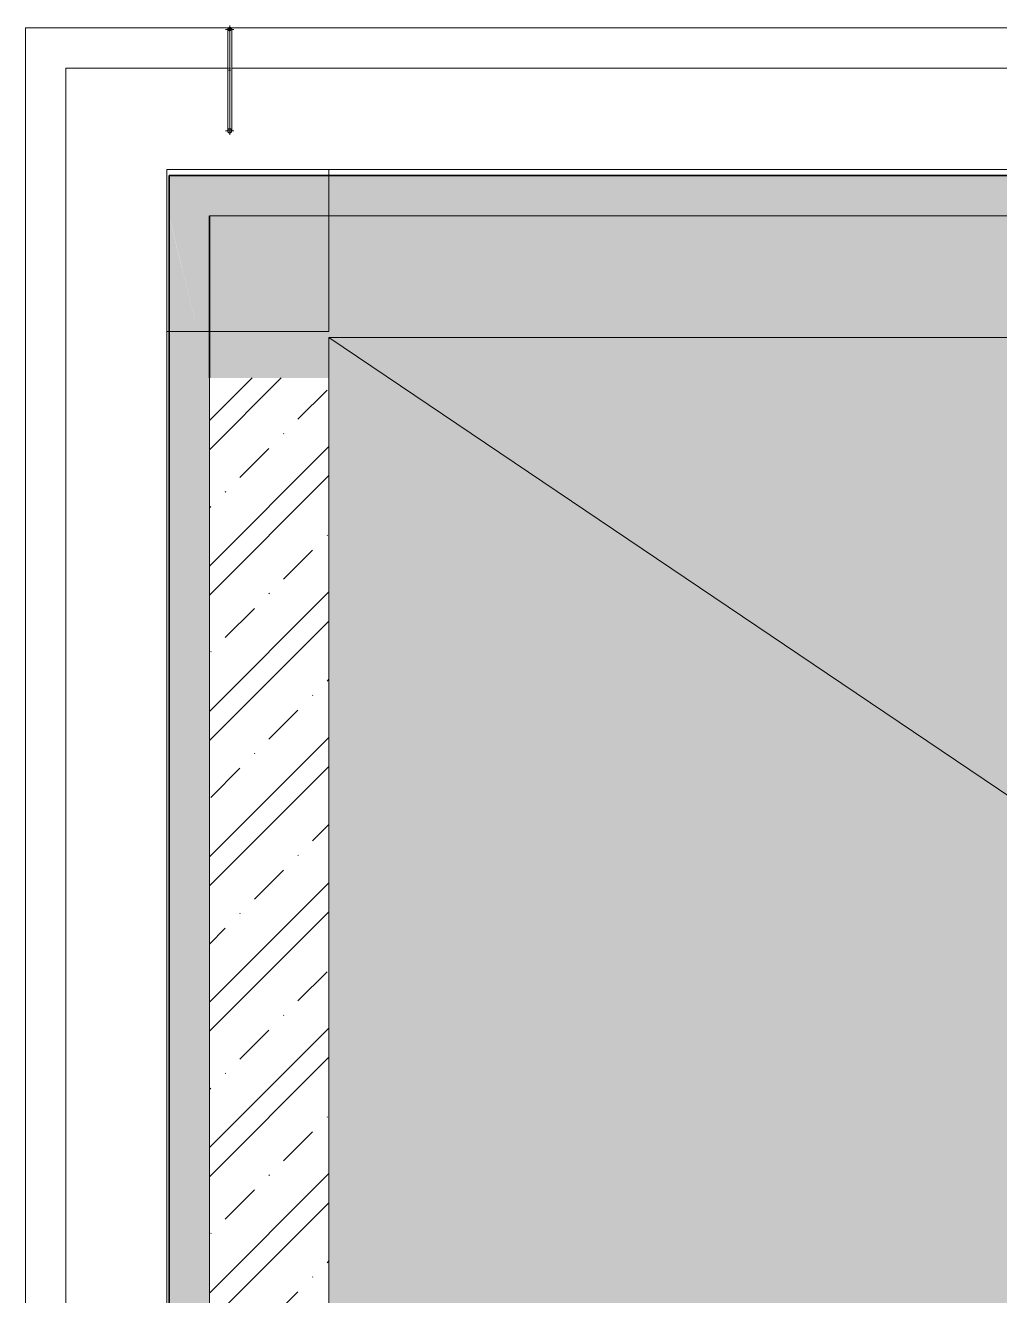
# Model space of a CAD drawing. Header units: millimetres. Extents: x 46521 to 257780, y -45352 to 20466.
# Drawn here: x 65349 to 67757, y 4732 to 7870 of the extents above; entities that cross this region are included whole.
import ezdxf

# ---------------------------------------------------------------- set-up
doc = ezdxf.new("R2010")
doc.units = ezdxf.units.MM
for name, color, linetype, lineweight in [('A-DETL-GENF', 92, 'Continuous', 13), ('A-DETL-THIN', 151, 'Continuous', 13), ('A-WALL', 113, 'Continuous', 13), ('A-WALL-PATT', 111, 'Continuous', 35), ('E-POWR-CNDT', 130, 'Continuous', 13), ('E-POWR-CNTR', 130, 'Continuous', 13), ('E-POWR-RISE', 130, 'Continuous', 13), ('S-COLS', 52, 'Continuous', 13)]:
    doc.layers.add(name, color=color, linetype=linetype, lineweight=lineweight)
pattern_1 = [(45, (0, 0), (-179.6051, 179.6051), []), (45, (71.84, -7e-14), (-179.6051, 179.6051), []), (45, (215.53, -2e-13), (-107.7631, 251.4472), [101.6, -50.8, 1.676, -49.124])]

msp = doc.modelspace()

# ---------------------------------------------------------------- hatches: boundary and pattern name
at = {"layer": 'A-DETL-GENF'}
msp.add_hatch(color=9, dxfattribs=at).paths.add_polyline_path([(83564.6, -4446.6), (83564.6, 7099.3), (66099.3, 7099.3), (66099.3, -4446.6), (82234.5, -4446.6)])
at = {"layer": 'A-WALL'}
for color, points in [(254, [(65855.2, 7855.3), (65856.8, 7856.2), (65858.2, 7857.9), (65858.7, 7861.7), (65858.3, 7862.8), (65855.6, 7864.2), (65851.2, 7863.6), (65849.6, 7860.6), (65851.4, 7856.2), (65853, 7855.6), (65854.3, 7855.4)]), (254, [(65858, 7857.1), (65858.3, 7858), (65858, 7857.1)]), (10, [(65858.4, 7857.4), (65858.5, 7858.1), (65858.4, 7857.7)]), (254, [(65859.2, 7859.7), (65859.1, 7861.4), (65859.1, 7860.6), (65859.2, 7859.9)])]:
    msp.add_hatch(color=color, dxfattribs=at).paths.add_polyline_path(points)
h = msp.add_hatch(color=254, dxfattribs=at)
h.paths.add_polyline_path([(65854.3, 7855.1), (65853.9, 7855.5), (65853.6, 7855.2)])
h.paths.add_polyline_path([(65858.9, 7860.4), (65858.8, 7861.9), (65858.8, 7860.9)])
h.paths.add_polyline_path([(65858.3, 7862.8), (65857, 7864.2), (65857.2, 7863.7), (65857.8, 7863.2)])
h = msp.add_hatch(color=254, dxfattribs=at)
h.paths.add_polyline_path([(65858.1, 7857.2), (65858.4, 7858.1), (65858.1, 7857.2)])
h.paths.add_polyline_path([(65858.6, 7857.5), (65858.7, 7858.4), (65858.5, 7857.6)])
at = {"layer": 'A-WALL-PATT', "lineweight": 13}
h = msp.add_hatch(color=10, dxfattribs=at)
h.paths.add_polyline_path([(80344.6, 7399.3), (80344.6, 7400.3), (80294.6, 7400.3), (80294.6, 7399.3), (80295.5, 7399.3)])
h.paths.add_polyline_path([(80344.6, 7399.3), (80344.6, 7400.3), (80294.6, 7400.3), (80294.6, 7399.3), (80295.5, 7399.3)])
h.paths.add_polyline_path([(83964.6, 7399.3), (84058.4, 7493.1), (84058.4, 7499.3), (83658.4, 7499.3), (83658.4, 7399.3), (83935.7, 7399.3)])
h.paths.add_polyline_path([(82856.9, 7399.3), (82856.9, 7499.3), (82756.9, 7499.3), (82756.9, 7399.3)])
h.paths.add_polyline_path([(78454, 7399.3), (78494.6, 7399.3), (78494.6, 7400.3), (78444.6, 7400.3), (78444.6, 7399.3), (78445.5, 7399.3)])
h.paths.add_polyline_path([(78454, 7399.3), (78494.6, 7399.3), (78494.6, 7400.3), (78444.6, 7400.3), (78444.6, 7399.3), (78445.5, 7399.3)])
h.paths.add_polyline_path([(77295.5, 7399.3), (77344.6, 7399.3), (77344.6, 7400.3), (77294.6, 7400.3), (77294.6, 7399.3)])
h.paths.add_polyline_path([(77295.5, 7399.3), (77344.6, 7399.3), (77344.6, 7400.3), (77294.6, 7400.3), (77294.6, 7399.3)])
h.paths.add_polyline_path([(75494.6, 7399.3), (75494.6, 7400.3), (75444.6, 7400.3), (75444.6, 7399.3), (75445.5, 7399.3)])
h.paths.add_polyline_path([(75494.6, 7399.3), (75494.6, 7400.3), (75444.6, 7400.3), (75444.6, 7399.3), (75445.5, 7399.3)])
h.paths.add_polyline_path([(74295.5, 7399.3), (74344.6, 7399.3), (74344.6, 7400.3), (74294.6, 7400.3), (74294.6, 7399.3)])
h.paths.add_polyline_path([(74295.5, 7399.3), (74344.6, 7399.3), (74344.6, 7400.3), (74294.6, 7400.3), (74294.6, 7399.3)])
h.paths.add_polyline_path([(72494.6, 7399.3), (72494.6, 7400.3), (72444.6, 7400.3), (72444.6, 7399.3), (72445.5, 7399.3)])
h.paths.add_polyline_path([(72494.6, 7399.3), (72494.6, 7400.3), (72444.6, 7400.3), (72444.6, 7399.3), (72445.5, 7399.3)])
h.paths.add_polyline_path([(71297.4, 7399.3), (71346.4, 7399.3), (71346.4, 7400.3), (71296.4, 7400.3), (71296.4, 7399.3)])
h.paths.add_polyline_path([(71297.4, 7399.3), (71346.4, 7399.3), (71346.4, 7400.3), (71296.4, 7400.3), (71296.4, 7399.3)])
h.paths.add_polyline_path([(66099.3, 7399.3), (66099.3, 7499.3), (65704.3, 7499.3), (65804.3, 7399.3), (65978.5, 7399.3)])
h.paths.add_polyline_path([(69446.4, 7399.3), (69496.4, 7399.3), (69496.4, 7400.3), (69446.4, 7400.3)])
h.paths.add_polyline_path([(69446.4, 7399.3), (69496.4, 7399.3), (69496.4, 7400.3), (69446.4, 7400.3)])
h = msp.add_hatch(color=10, dxfattribs=at)
h.paths.add_polyline_path([(83564.6, 7399.3), (83658.4, 7399.3), (83658.4, 7499.3), (82856.9, 7499.3), (82856.9, 7399.3)])
h.paths.add_polyline_path([(82756.9, 7399.3), (82756.9, 7499.3), (80294.6, 7499.3), (80294.6, 7400.3), (80344.6, 7400.3), (80344.6, 7399.3), (82234.5, 7399.3)])
h.paths.add_polyline_path([(78444.6, 7399.3), (78444.6, 7400.3), (78494.6, 7400.3), (78494.6, 7499.3), (78098.4, 7499.3), (78098.4, 7399.3)])
h.paths.add_polyline_path([(77698.4, 7399.3), (77697.9, 7499.3), (77294.6, 7499.3), (77294.6, 7400.3), (77344.6, 7400.3), (77344.6, 7399.3), (77697.9, 7399.3)])
h.paths.add_polyline_path([(75444.6, 7399.3), (75444.6, 7400.3), (75494.6, 7400.3), (75494.6, 7499.3), (74294.6, 7499.3), (74294.6, 7400.3), (74344.6, 7400.3), (74344.6, 7399.3), (74673.6, 7399.3)])
h.paths.add_polyline_path([(72405.3, 7399.3), (72444.6, 7399.3), (72444.6, 7400.3), (72494.6, 7400.3), (72494.6, 7499.3), (72099.3, 7499.3), (72099.3, 7399.3)])
h.paths.add_polyline_path([(71649.2, 7399.3), (71699.3, 7399.3), (71699.3, 7499.3), (71296.4, 7499.3), (71296.4, 7400.3), (71346.4, 7400.3), (71346.4, 7399.3)])
h.paths.add_polyline_path([(69446.4, 7399.3), (69446.4, 7400.3), (69496.4, 7400.3), (69496.4, 7499.3), (66099.3, 7499.3), (66099.3, 7399.3), (67112.6, 7399.3)])
h = msp.add_hatch(color=10, dxfattribs=at)
h.paths.add_polyline_path([(65726.5, -4924.4), (65804.3, -4846.6), (65804.3, -4524.4), (65704.3, -4524.4), (65704.3, -4924.4)])
h.paths.add_polyline_path([(65704.3, -3252.7), (65804.3, -3252.7), (65804.3, -3202.7), (65704.3, -3202.7), (65704.3, -3252.6)])
h.paths.add_polyline_path([(65704.3, -1508.8), (65759.6, -1508.8), (65756.3, -1258.8), (65704.3, -1258.8), (65704.3, -1507.9)])
h.paths.add_polyline_path([(65803.3, -1160.7), (65804.3, -1160.7), (65804.3, -1110.7), (65803.3, -1110.7)])
h.paths.add_polyline_path([(65803.3, -1160.7), (65804.3, -1160.7), (65804.3, -1110.7), (65803.3, -1110.7)])
h.paths.add_polyline_path([(65804.3, 689.3), (65804.3, 739.3), (65803.3, 739.3), (65803.3, 689.3)])
h.paths.add_polyline_path([(65804.3, 689.3), (65804.3, 739.3), (65803.3, 739.3), (65803.3, 689.3)])
h.paths.add_polyline_path([(65804.3, 1839.3), (65804.3, 1889.3), (65803.3, 1889.3), (65803.3, 1839.3)])
h.paths.add_polyline_path([(65804.3, 1839.3), (65804.3, 1889.3), (65803.3, 1889.3), (65803.3, 1839.3)])
h.paths.add_polyline_path([(65803.3, 3689.3), (65804.3, 3689.3), (65804.3, 3739.3), (65803.3, 3739.3), (65803.3, 3735.6)])
h.paths.add_polyline_path([(65803.3, 3689.3), (65804.3, 3689.3), (65804.3, 3739.3), (65803.3, 3739.3), (65803.3, 3735.6)])
h.paths.add_polyline_path([(65704.3, 7114.3), (65775.5, 7114.3), (65704.3, 7397.1)])
h = msp.add_hatch(dxfattribs=at)
h.set_pattern_fill('FP_11', angle=45, style=0, pattern_type=2)
h.set_pattern_definition(pattern_1)
h.paths.add_polyline_path([(83964.6, 6999.3), (83964.6, 7139.3), (83658.4, 7139.3), (83658.4, 7399.3), (82856.9, 7399.3), (82856.9, 7099.3), (83564.6, 7099.3), (83564.6, 6999.3)])
h.paths.add_polyline_path([(66099.3, 6999.3), (66099.3, 7099.3), (69446.4, 7099.3), (69446.4, 7399.3), (66099.3, 7399.3), (66099.3, 7114.3), (65804.3, 7114.3), (65804.3, 6999.3)])
h.paths.add_polyline_path([(78330.2, 7099.3), (78444.6, 7099.3), (78444.6, 7399.3), (78098.4, 7399.3), (78098.4, 7174.3), (77698.4, 7174.3), (77697.9, 7399.3), (77344.6, 7399.3), (77344.6, 7099.3), (78098.4, 7099.3)])
h.paths.add_polyline_path([(82756.9, 7099.3), (82756.9, 7399.3), (80344.6, 7399.3), (80344.6, 7099.3), (82234.5, 7099.3)])
h.paths.add_polyline_path([(75444.6, 7099.3), (75444.6, 7399.3), (74344.6, 7399.3), (74344.6, 7099.3), (75130.3, 7099.3)])
h.paths.add_polyline_path([(71346.4, 7099.3), (72444.6, 7099.3), (72444.6, 7399.3), (72099.3, 7399.3), (72099.3, 7174.3), (71699.3, 7174.3), (71699.3, 7399.3), (71346.4, 7399.3), (71346.4, 7269.3)])
h = msp.add_hatch(dxfattribs=at)
h.set_pattern_fill('FP_11', angle=45, style=0, pattern_type=2)
h.set_pattern_definition(pattern_1)
h.paths.add_polyline_path([(82756.9, 7099.3), (82856.9, 7099.3), (82856.9, 7399.3), (82756.9, 7399.3), (82756.9, 7250.6)])
h.paths.add_polyline_path([(65804.3, 7114.3), (66099.3, 7114.3), (66099.3, 7399.3), (65804.3, 7399.3), (65804.3, 7349.3)])
h.paths.add_polyline_path([(83704.6, 7139.3), (83964.6, 7139.3), (83964.6, 7399.3), (83658.4, 7399.3), (83658.4, 7139.3)])
h.paths.add_polyline_path([(77837.4, 7174.3), (78098.4, 7174.3), (78098.4, 7349.3), (77698.4, 7349.3), (77698.4, 7174.3)])
h.paths.add_polyline_path([(71699.3, 7174.3), (72099.3, 7174.3), (72099.3, 7349.3), (71699.3, 7349.3)])
h.paths.add_polyline_path([(80344.6, 7349.3), (80344.6, 7399.3), (80294.6, 7399.3)])
h.paths.add_polyline_path([(80344.6, 7349.3), (80344.6, 7399.3), (80294.6, 7399.3)])
h.paths.add_polyline_path([(77344.6, 7349.3), (77344.6, 7399.3), (77294.6, 7399.3)])
h.paths.add_polyline_path([(77344.6, 7349.3), (77344.6, 7399.3), (77294.6, 7399.3)])
h.paths.add_polyline_path([(78444.6, 7349.3), (78494.6, 7399.3), (78444.6, 7399.3), (78444.6, 7397.1)])
h.paths.add_polyline_path([(78444.6, 7349.3), (78494.6, 7399.3), (78444.6, 7399.3), (78444.6, 7397.1)])
h.paths.add_polyline_path([(74344.6, 7349.3), (74344.6, 7399.3), (74294.6, 7399.3)])
h.paths.add_polyline_path([(74344.6, 7349.3), (74344.6, 7399.3), (74294.6, 7399.3)])
h.paths.add_polyline_path([(75444.6, 7349.3), (75494.6, 7399.3), (75444.6, 7399.3)])
h.paths.add_polyline_path([(75444.6, 7349.3), (75494.6, 7399.3), (75444.6, 7399.3)])
h.paths.add_polyline_path([(71346.4, 7349.3), (71346.4, 7399.3), (71296.4, 7399.3)])
h.paths.add_polyline_path([(71346.4, 7349.3), (71346.4, 7399.3), (71296.4, 7399.3)])
h.paths.add_polyline_path([(72444.6, 7349.3), (72494.6, 7399.3), (72444.6, 7399.3)])
h.paths.add_polyline_path([(72444.6, 7349.3), (72494.6, 7399.3), (72444.6, 7399.3)])
h.paths.add_polyline_path([(69446.4, 7349.3), (69496.4, 7399.3), (69446.4, 7399.3)])
h.paths.add_polyline_path([(69446.4, 7349.3), (69496.4, 7399.3), (69446.4, 7399.3)])
h = msp.add_hatch(color=10, dxfattribs=at)
h.paths.add_polyline_path([(65804.3, -4524.4), (65804.3, -3252.7), (65704.3, -3252.7), (65704.3, -4524.4), (65800, -4524.4)])
h.paths.add_polyline_path([(65782.3, -3202.7), (65804.3, -3202.7), (65804.3, -1508.8), (65704.3, -1508.8), (65704.3, -3202.7), (65760.3, -3202.7)])
h.paths.add_polyline_path([(65804.3, -1258.8), (65804.3, -1160.7), (65803.3, -1160.7), (65803.3, -1110.7), (65704.3, -1110.7), (65704.3, -1258.8), (65803.3, -1258.8)])
h.paths.add_polyline_path([(65704.3, 689.3), (65803.3, 689.3), (65803.3, 739.3), (65804.3, 739.3), (65804.3, 1061.2), (65704.3, 1061.2)])
h.paths.add_polyline_path([(65754.3, 1461.2), (65804.3, 1461.2), (65804.3, 1839.3), (65803.3, 1839.3), (65803.3, 1889.3), (65704.3, 1889.3), (65704.3, 1461.2), (65722.1, 1461.2)])
h.paths.add_polyline_path([(65803.3, 3689.3), (65803.3, 3739.3), (65804.3, 3739.3), (65804.3, 7114.3), (65704.3, 7114.3), (65704.3, 3689.3), (65754.3, 3689.3)])
h = msp.add_hatch(dxfattribs=at)
h.set_pattern_fill('FP_11', angle=45, style=0, pattern_type=2)
h.set_pattern_definition([(45, (0, 0), (-179.6051, 179.6051), []), (45, (71.84, -6e-14), (-179.6051, 179.6051), []), (45, (215.53, -2e-13), (-107.7631, 251.4472), [101.6, -50.8, 1.676, -49.124])])
h.paths.add_polyline_path([(66099.3, -4846.6), (66204.3, -4846.6), (66204.3, -4446.6), (66099.3, -4446.6), (66099.3, -3252.7), (65804.3, -3252.7), (65804.3, -4524.4), (66099.3, -4524.4), (66099.3, -4551.6)])
h.paths.add_polyline_path([(65804.3, -3202.7), (66099.3, -3202.7), (66099.3, -1508.8), (65804.3, -1508.8), (65804.3, -1590.2)])
h.paths.add_polyline_path([(65854.3, -1258.8), (66099.3, -1258.8), (66099.3, -1160.7), (65804.3, -1160.7), (65804.3, -1258.8), (65853, -1258.8)])
h.paths.add_polyline_path([(65934.3, 739.3), (66099.3, 739.3), (66099.3, 1061.2), (65804.3, 1061.2), (65804.3, 739.3), (65854.3, 739.3)])
h.paths.add_polyline_path([(65934.3, 1461.2), (66099.3, 1461.2), (66099.3, 1839.3), (65804.3, 1839.3), (65804.3, 1461.2), (65854.3, 1461.2)])
h.paths.add_polyline_path([(66099.3, 3739.3), (66099.3, 6999.3), (65804.3, 6999.3), (65804.3, 3739.3), (65934.3, 3739.3)])
at = {"layer": 'S-COLS'}
msp.add_hatch(color=10, dxfattribs=at).paths.add_polyline_path([(65775.5, 7114.3), (65804.3, 7114.3), (65804.3, 7399.3), (65704.3, 7499.3), (65704.8, 7397.1), (65754.3, 7199.3)])

# ---------------------------------------------------------------- linework, layer by layer
at = {"layer": 'A-DETL-THIN'}
for p, q in [((83564.6, 7099.3), (66099.3, 7099.3)), ((66099.3, 7099.3), (66099.3, -4446.6)), ((66099.3, 7099.3), (83227.1, -4446.6))]:
    msp.add_line(p, q, dxfattribs=at)
at = {"layer": 'A-WALL', "color": 254}
for p, q in [((65349.3, 7864.2), (65349.3, 3800.6)), ((65449.3, -5174.4), (65449.3, 7764.2)), ((65850.8, 7764.3), (65851.4, 7764.3)), ((65851.4, 7764.2), (65850.8, 7764.2)), ((65852.5, 7764.2), (65851.8, 7764.2)), ((65853, 7764.3), (65853.8, 7764.3)), ((65853.8, 7764.2), (65853, 7764.2)), ((65699.3, 7514.3), (65699.3, -1199.4))]:
    msp.add_line(p, q, dxfattribs=at)
at = {"layer": 'A-WALL', "color": 9}
for p, q in [((65349.3, 7864.2), (65852.8, 7864.2)), ((65857, 7864.2), (84408.4, 7864.2)), ((65449.3, 7764.3), (65449.3, 7764.2)), ((65449.3, 7764.3), (65849.5, 7764.3)), ((65849.5, 7764.2), (65449.3, 7764.2)), ((65859.1, 7764.3), (84308.4, 7764.3)), ((84308.4, 7764.2), (65859.1, 7764.2)), ((83658.4, 7514.3), (65699.3, 7514.3)), ((69496.4, 7399.3), (65804.3, 7399.3)), ((65804.3, 6999.3), (65804.3, 3689.3))]:
    msp.add_line(p, q, dxfattribs=at)
at = {"layer": 'A-WALL', "color": 253}
for p, q in [((65852.8, 7864.2), (65853.1, 7864.2)), ((65853.2, 7864.2), (65856.8, 7864.2))]:
    msp.add_line(p, q, dxfattribs=at)
at = {"layer": 'A-WALL', "color": 10}
for p, q in [((65852.5, 7764.3), (65851.8, 7764.3)), ((65855.1, 7764.3), (65854.3, 7764.3)), ((65854.3, 7764.2), (65855.1, 7764.2)), ((65856.3, 7764.3), (65855.6, 7764.3)), ((65855.6, 7764.2), (65856.3, 7764.2)), ((65857.4, 7764.3), (65856.8, 7764.3)), ((65856.8, 7764.2), (65857.4, 7764.2))]:
    msp.add_line(p, q, dxfattribs=at)
at = {"layer": 'A-WALL', "color": 71, "lineweight": 35}
for p, q in [((69496.4, 7499.3), (65704.3, 7499.3)), ((65704.3, 7499.3), (65704.3, 3689.3)), ((65804.3, 7399.3), (65804.3, 6999.3))]:
    msp.add_line(p, q, dxfattribs=at)
at = {"layer": 'E-POWR-CNDT', "color": 254}
for p, q in [((65849.3, 7860.7), (65849.4, 7860.9)), ((65849.3, 7860.5), (65849.3, 7860.7)), ((65849.3, 7860.3), (65849.3, 7860.5)), ((65849.3, 7860.1), (65849.3, 7860.3)), ((65849.3, 7860.1), (65849.3, 7860.1)), ((65849.3, 7860), (65849.3, 7860.1)), ((65849.3, 7859.9), (65849.3, 7860)), ((65849.3, 7859.6), (65849.3, 7859.8)), ((65849.3, 7858.7), (65849.3, 7859)), ((65849.3, 7847.1), (65849.3, 7847.9)), ((65849.3, 7846.4), (65849.3, 7847.1)), ((65849.4, 7861.3), (65849.5, 7861.5)), ((65849.4, 7861.1), (65849.4, 7861.3)), ((65849.4, 7860.9), (65849.4, 7861.1)), ((65849.5, 7861.5), (65849.5, 7861.6)), ((65849.9, 7862.6), (65850.1, 7862.7)), ((65851.3, 7864), (65851.4, 7864.2)), ((65851.4, 7864.2), (65851.6, 7864.3)), ((65851.6, 7864.3), (65851.8, 7864.4)), ((65851.8, 7864.4), (65851.9, 7864.5)), ((65851.9, 7864.5), (65852.1, 7864.6)), ((65852.1, 7864.6), (65852.3, 7864.7)), ((65855.7, 7864.9), (65855.9, 7864.8)), ((65858.5, 7862.8), (65858.6, 7862.6)), ((65858.6, 7862.6), (65858.7, 7862.4)), ((65859.3, 7858.2), (65859.3, 7857.8)), ((65859.3, 7857.8), (65859.3, 7857.4)), ((65859.3, 7857.4), (65859.3, 7857)), ((65859.3, 7857), (65859.3, 7856.6)), ((65859.3, 7856.6), (65859.3, 7856.1)), ((65859.3, 7856.1), (65859.3, 7855.6)), ((65859.3, 7855.6), (65859.3, 7855.1)), ((65859.3, 7855.1), (65859.3, 7854.6)), ((65859.3, 7854.6), (65859.3, 7854)), ((65859.3, 7852.8), (65859.3, 7852.2)), ((65859.3, 7852.2), (65859.3, 7851.5)), ((65859.3, 7850.2), (65859.3, 7849.5)), ((65859.3, 7849.5), (65859.3, 7848.8)), ((65859.3, 7848.8), (65859.3, 7848.1)), ((65859.3, 7848.1), (65859.3, 7847.3)), ((65859.3, 7847.3), (65859.3, 7846.6)), ((65859.3, 7846.6), (65859.3, 7845.8)), ((65859.3, 7845.8), (65859.3, 7845)), ((65859.3, 7845), (65859.3, 7844.3)), ((65849.3, 7840.1), (65849.3, 7807.6)), ((65859.3, 7844.3), (65859.3, 7843.5)), ((65859.3, 7843.5), (65859.3, 7842.7)), ((65859.3, 7841.1), (65859.3, 7840.3)), ((65859.3, 7840.3), (65859.3, 7840.1)), ((65859.3, 7807.6), (65859.3, 7840.1)), ((65849.3, 7759.2), (65850, 7759.2)), ((65850.8, 7759.2), (65851.3, 7759.2)), ((65851.8, 7759.2), (65852.5, 7759.2)), ((65853, 7759.2), (65853.7, 7759.2)), ((65854.3, 7759.2), (65855, 7759.2)), ((65855.6, 7759.2), (65856.3, 7759.2)), ((65856.8, 7759.2), (65857.4, 7759.2)), ((65858.6, 7759.2), (65859.3, 7759.2)), ((65850.7, 7606.1), (65850.6, 7606.2)), ((65853.3, 7604.7), (65853.1, 7604.7)), ((65856.8, 7605.3), (65856.6, 7605.2)), ((65857, 7605.4), (65856.8, 7605.3)), ((65859.1, 7608.2), (65859, 7608)), ((65859.3, 7609.6), (65859.3, 7609.4))]:
    msp.add_line(p, q, dxfattribs=at)
at = {"layer": 'E-POWR-CNDT', "color": 83}
for q in [(65849.3, 7860), (65849.3, 7860.1)]:
    msp.add_line((65849.3, 7860.1), q, dxfattribs=at)
at = {"layer": 'E-POWR-CNDT', "color": 9}
for p, q in [((65849.3, 7860), (65849.3, 7860)), ((65849.3, 7859.8), (65849.3, 7859.9)), ((65850.5, 7863.4), (65850.7, 7863.5)), ((65850.7, 7863.5), (65850.8, 7863.7)), ((65850.8, 7863.7), (65851, 7863.8)), ((65851, 7863.8), (65851.1, 7863.9)), ((65851.1, 7863.9), (65851.3, 7864)), ((65852.3, 7864.7), (65852.5, 7864.7)), ((65854.2, 7865.1), (65854.3, 7865.1)), ((65857.1, 7864.2), (65857.3, 7864.1)), ((65857.3, 7864.1), (65857.4, 7864)), ((65857.4, 7864), (65857.6, 7863.8)), ((65857.6, 7863.8), (65857.7, 7863.7)), ((65857.7, 7863.7), (65857.9, 7863.6)), ((65857.9, 7863.6), (65858, 7863.4)), ((65858, 7863.4), (65858.1, 7863.3)), ((65858.1, 7863.3), (65858.3, 7863.1)), ((65858.9, 7862.1), (65858.9, 7861.9)), ((65858.9, 7861.9), (65859, 7861.7)), ((65859, 7861.7), (65859.1, 7861.5)), ((65859.2, 7861.1), (65859.2, 7860.9)), ((65859.2, 7860.9), (65859.2, 7860.7)), ((65859.2, 7860.7), (65859.3, 7860.5)), ((65859.3, 7860.5), (65859.3, 7860.3)), ((65859.3, 7860.3), (65859.3, 7860.1)), ((65859.3, 7860), (65859.3, 7859.9)), ((65859.3, 7859.9), (65859.3, 7859.8)), ((65859.3, 7859.8), (65859.3, 7859.7)), ((65859.3, 7859.7), (65859.3, 7859.5)), ((65849.3, 7840.1), (65849.3, 7807.6)), ((65859.3, 7807.6), (65859.3, 7840.1)), ((65849.3, 7807.6), (65849.3, 7692.1)), ((65859.3, 7692.1), (65859.3, 7807.6)), ((65849.3, 7692.1), (65849.3, 7659.6)), ((65859.3, 7659.6), (65859.3, 7692.1))]:
    msp.add_line(p, q, dxfattribs=at)
at = {"layer": 'E-POWR-CNDT', "color": 10}
for p, q in [((65855.5, 7864.9), (65855.7, 7864.9)), ((65850.8, 7606), (65850.7, 7606.1)), ((65859.1, 7608.4), (65859.1, 7608.2)), ((65859.3, 7609.6), (65859.3, 7609.6))]:
    msp.add_line(p, q, dxfattribs=at)
at = {"layer": 'E-POWR-CNDT', "color": 253}
for p, q in [((65859.1, 7861.5), (65859.1, 7861.3)), ((65859.1, 7861.3), (65859.2, 7861.1)), ((65859.3, 7860.1), (65859.3, 7860.1)), ((65859.3, 7860.1), (65859.3, 7860.1)), ((65859.3, 7860.1), (65859.3, 7860))]:
    msp.add_line(p, q, dxfattribs=at)
at = {"layer": 'E-POWR-CNDT', "color": 253, "flags": 128}
for points in [[(65849.3, 7860), (65849.3, 7859.9), (65849.3, 7859.8)], [(65852.5, 7864.7), (65852.7, 7864.8), (65852.9, 7864.9), (65853, 7864.9)], [(65853, 7864.9), (65853.2, 7865), (65853.4, 7865), (65853.6, 7865)], [(65856.2, 7864.7), (65856.4, 7864.6), (65856.6, 7864.5)], [(65859.3, 7859.6), (65859.3, 7859.8), (65859.3, 7859.9), (65859.3, 7860)]]:
    msp.add_lwpolyline(points, dxfattribs=at)
at = {"layer": 'E-POWR-CNDT', "color": 9, "flags": 128}
for points in [[(65849.3, 7859.8), (65849.3, 7859.7), (65849.3, 7859.5), (65849.3, 7859.3), (65849.3, 7859.1), (65849.3, 7858.8), (65849.3, 7858.5), (65849.3, 7858.2), (65849.3, 7857.8), (65849.3, 7857.4), (65849.3, 7857), (65849.3, 7856.6), (65849.3, 7856.1), (65849.3, 7855.6), (65849.3, 7855.1), (65849.3, 7854.6), (65849.3, 7854), (65849.3, 7853.4), (65849.3, 7852.8), (65849.3, 7852.2), (65849.3, 7851.5), (65849.3, 7850.9), (65849.3, 7850.2), (65849.3, 7849.5), (65849.3, 7848.8), (65849.3, 7848.1), (65849.3, 7847.3), (65849.3, 7846.6), (65849.3, 7845.8), (65849.3, 7845), (65849.3, 7844.3), (65849.3, 7843.5), (65849.3, 7842.7), (65849.3, 7841.9), (65849.3, 7841.1), (65849.3, 7840.3), (65849.3, 7840.1)], [(65853.6, 7865), (65853.8, 7865), (65854, 7865.1), (65854.2, 7865.1)], [(65854.3, 7865.1), (65854.5, 7865.1), (65854.7, 7865.1), (65854.9, 7865)], [(65855.9, 7864.8), (65856, 7864.7), (65856.2, 7864.7)], [(65856.6, 7864.5), (65856.8, 7864.4), (65856.9, 7864.3), (65857.1, 7864.2)], [(65859.3, 7840.1), (65859.3, 7840.9), (65859.3, 7841.7), (65859.3, 7842.5), (65859.3, 7843.3), (65859.3, 7844), (65859.3, 7844.8), (65859.3, 7845.6), (65859.3, 7846.4), (65859.3, 7847.1), (65859.3, 7847.9), (65859.3, 7848.6), (65859.3, 7849.3), (65859.3, 7850), (65859.3, 7850.7), (65859.3, 7851.4), (65859.3, 7852), (65859.3, 7852.6), (65859.3, 7853.3), (65859.3, 7853.8), (65859.3, 7854.4), (65859.3, 7855), (65859.3, 7855.5), (65859.3, 7856), (65859.3, 7856.5), (65859.3, 7856.9), (65859.3, 7857.3), (65859.3, 7857.7), (65859.3, 7858.1), (65859.3, 7858.4), (65859.3, 7858.7), (65859.3, 7859), (65859.3, 7859.2), (65859.3, 7859.4), (65859.3, 7859.6)], [(65849.3, 7609.7), (65849.3, 7609.9), (65849.3, 7610.2), (65849.3, 7610.6), (65849.3, 7611), (65849.3, 7611.5), (65849.3, 7612.1), (65849.3, 7612.8), (65849.3, 7613.5), (65849.3, 7614.3), (65849.3, 7615.2), (65849.3, 7616.2), (65849.3, 7617.2), (65849.3, 7618.3), (65849.3, 7619.5), (65849.3, 7620.7), (65849.3, 7622), (65849.3, 7623.3), (65849.3, 7624.8), (65849.3, 7626.2), (65849.3, 7627.7), (65849.3, 7629.3), (65849.3, 7630.9), (65849.3, 7632.6), (65849.3, 7634.3), (65849.3, 7636), (65849.3, 7637.8), (65849.3, 7639.6), (65849.3, 7641.5), (65849.3, 7643.3), (65849.3, 7645.3), (65849.3, 7647.2), (65849.3, 7649.1), (65849.3, 7651.1), (65849.3, 7653.1), (65849.3, 7655.1), (65849.3, 7657), (65849.3, 7659), (65849.3, 7659.6)], [(65859.3, 7659.6), (65859.3, 7657.6), (65859.3, 7655.6), (65859.3, 7653.6), (65859.3, 7651.6), (65859.3, 7649.7), (65859.3, 7647.7), (65859.3, 7645.8), (65859.3, 7643.9), (65859.3, 7642), (65859.3, 7640.1), (65859.3, 7638.3), (65859.3, 7636.5), (65859.3, 7634.7), (65859.3, 7633), (65859.3, 7631.4), (65859.3, 7629.7), (65859.3, 7628.1), (65859.3, 7626.6), (65859.3, 7625.1), (65859.3, 7623.7), (65859.3, 7622.4), (65859.3, 7621.1), (65859.3, 7619.8), (65859.3, 7618.6), (65859.3, 7617.5), (65859.3, 7616.5), (65859.3, 7615.5), (65859.3, 7614.6), (65859.3, 7613.7), (65859.3, 7613), (65859.3, 7612.3), (65859.3, 7611.7), (65859.3, 7611.2), (65859.3, 7610.7), (65859.3, 7610.3), (65859.3, 7610), (65859.3, 7609.8)], [(65850.6, 7606.2), (65850.4, 7606.4), (65850.3, 7606.6), (65850.2, 7606.7), (65850.1, 7606.9), (65850, 7607.1), (65849.9, 7607.2), (65849.8, 7607.4), (65849.7, 7607.6), (65849.6, 7607.8), (65849.6, 7608), (65849.5, 7608.2), (65849.4, 7608.3), (65849.4, 7608.5), (65849.4, 7608.7), (65849.3, 7608.9), (65849.3, 7609.1), (65849.3, 7609.3)], [(65852.3, 7605), (65852.2, 7605.1), (65852, 7605.2), (65851.8, 7605.2), (65851.6, 7605.4), (65851.5, 7605.5), (65851.3, 7605.6)], [(65854.3, 7604.6), (65854.1, 7604.6), (65853.9, 7604.6), (65853.7, 7604.6), (65853.5, 7604.7), (65853.3, 7604.7)], [(65856.6, 7605.2), (65856.5, 7605.1), (65856.3, 7605), (65856.1, 7604.9), (65855.9, 7604.9), (65855.7, 7604.8), (65855.5, 7604.7), (65855.3, 7604.7), (65855.1, 7604.7), (65854.9, 7604.6), (65854.7, 7604.6), (65854.5, 7604.6), (65854.3, 7604.6), (65854.3, 7604.6)], [(65859, 7608), (65859, 7607.8), (65858.9, 7607.6), (65858.8, 7607.5), (65858.7, 7607.3), (65858.6, 7607.1), (65858.5, 7606.9), (65858.4, 7606.8), (65858.3, 7606.6), (65858.2, 7606.4), (65858, 7606.3), (65857.9, 7606.1), (65857.8, 7606), (65857.6, 7605.9), (65857.5, 7605.7), (65857.3, 7605.6), (65857.2, 7605.5), (65857, 7605.4)]]:
    msp.add_lwpolyline(points, dxfattribs=at)
at = {"layer": 'E-POWR-CNDT', "color": 254, "flags": 128}
for points in [[(65849.3, 7859), (65849.3, 7859.2), (65849.3, 7859.4), (65849.3, 7859.6)], [(65849.3, 7857.7), (65849.3, 7858.1), (65849.3, 7858.4), (65849.3, 7858.7)], [(65849.3, 7854.4), (65849.3, 7855), (65849.3, 7855.5), (65849.3, 7856), (65849.3, 7856.5), (65849.3, 7856.9), (65849.3, 7857.3), (65849.3, 7857.7)], [(65849.3, 7853.3), (65849.3, 7853.8), (65849.3, 7854.4)], [(65849.3, 7848.6), (65849.3, 7849.3), (65849.3, 7850), (65849.3, 7850.7), (65849.3, 7851.4), (65849.3, 7852), (65849.3, 7852.6)], [(65849.3, 7840.1), (65849.3, 7840.9), (65849.3, 7841.7), (65849.3, 7842.5), (65849.3, 7843.3), (65849.3, 7844), (65849.3, 7844.8), (65849.3, 7845.6), (65849.3, 7846.4)], [(65849.5, 7861.6), (65849.6, 7861.8), (65849.7, 7862), (65849.8, 7862.2), (65849.9, 7862.4), (65849.9, 7862.6)], [(65850.1, 7862.7), (65850.2, 7862.9), (65850.3, 7863.1), (65850.4, 7863.2), (65850.5, 7863.4)], [(65854.9, 7865), (65855.1, 7865), (65855.3, 7865), (65855.5, 7864.9)], [(65858.3, 7863.1), (65858.4, 7862.9), (65858.5, 7862.8)], [(65858.7, 7862.4), (65858.8, 7862.2), (65858.9, 7862.1)], [(65859.3, 7859.5), (65859.3, 7859.3), (65859.3, 7859.1), (65859.3, 7858.8), (65859.3, 7858.5), (65859.3, 7858.2)], [(65859.3, 7854), (65859.3, 7853.4), (65859.3, 7852.8)], [(65859.3, 7851.5), (65859.3, 7850.9), (65859.3, 7850.2)], [(65859.3, 7842.7), (65859.3, 7841.9), (65859.3, 7841.1)], [(65849.3, 7609.6), (65849.3, 7609.6), (65849.3, 7609.7)], [(65849.3, 7609.3), (65849.3, 7609.5), (65849.3, 7609.6)], [(65851.3, 7605.6), (65851.1, 7605.7), (65851, 7605.8), (65850.8, 7606)], [(65853.1, 7604.7), (65852.9, 7604.8), (65852.7, 7604.8), (65852.5, 7604.9), (65852.3, 7605)], [(65859.3, 7609.4), (65859.3, 7609.2), (65859.3, 7609), (65859.2, 7608.8), (65859.2, 7608.6), (65859.1, 7608.4)], [(65859.3, 7609.8), (65859.3, 7609.7), (65859.3, 7609.6)]]:
    msp.add_lwpolyline(points, dxfattribs=at)
at = {"layer": 'E-POWR-CNDT', "color": 73, "flags": 128}
msp.add_lwpolyline([(65859.3, 7860), (65859.3, 7860), (65859.3, 7860.1), (65859.3, 7860.1)], dxfattribs=at)
at = {"layer": 'E-POWR-CNTR', "color": 254}
for p, q in [((65844.3, 7860.1), (65849.3, 7860.1)), ((65854.3, 7856.3), (65854.3, 7860.1)), ((65854.3, 7855.7), (65854.3, 7840.1)), ((65854.3, 7850.1), (65854.3, 7855.1)), ((65859.3, 7860.1), (65864.3, 7860.1)), ((65854.3, 7807.6), (65854.3, 7840.1)), ((65854.3, 7692.1), (65854.3, 7807.6)), ((65854.3, 7692.1), (65854.3, 7807.6)), ((65854.3, 7692.1), (65854.3, 7659.6)), ((65854.3, 7659.6), (65854.3, 7619.7)), ((65854.3, 7619.6), (65854.3, 7613.4)), ((65854.3, 7612.9), (65854.3, 7609.6))]:
    msp.add_line(p, q, dxfattribs=at)
at = {"layer": 'E-POWR-CNTR', "color": 9}
for p, q in [((65849.8, 7860.1), (65850.7, 7860.1)), ((65851.2, 7860.1), (65852.2, 7860.1)), ((65852.2, 7860.1), (65856, 7860.1)), ((65854.3, 7865.1), (65854.3, 7870.1)), ((65854.3, 7862.1), (65854.3, 7863.9)), ((65854.3, 7855.1), (65854.3, 7861.7)), ((65854.3, 7860.1), (65854.3, 7858.6)), ((65854.3, 7858.2), (65854.3, 7855.7)), ((65856.2, 7860.1), (65856.9, 7860.1)), ((65844.3, 7609.6), (65864.3, 7609.6)), ((65854.3, 7599.6), (65854.3, 7619.6))]:
    msp.add_line(p, q, dxfattribs=at)
at = {"layer": 'E-POWR-CNTR', "color": 10}
for p, q in [((65854.3, 7854.2), (65854.3, 7855.7)), ((65854.3, 7852.9), (65854.3, 7854.2)), ((65854.3, 7844.7), (65854.3, 7852.4)), ((65854.3, 7840.1), (65854.3, 7844.5)), ((65854.3, 7807.6), (65854.3, 7840.1)), ((65854.3, 7807.6), (65854.3, 7764.3)), ((65854.3, 7764.2), (65854.3, 7759.2))]:
    msp.add_line(p, q, dxfattribs=at)
at = {"layer": 'E-POWR-RISE', "color": 9}
for start, end in [(0, 180), (180, 0)]:
    msp.add_arc((65854.3, 7609.6), 5, start, end, dxfattribs=at)
at = {"layer": 'S-COLS', "color": 254}
for p, q in [((65699.3, 7114.3), (65699.3, 7514.3)), ((65699.3, 7514.3), (66099.3, 7514.3)), ((65699.3, 7514.3), (66099.3, 7514.3)), ((65699.3, 7114.3), (65699.3, 7514.3)), ((66099.3, 7514.3), (66099.3, 7499.3)), ((66099.3, 7499.3), (66099.3, 7114.3)), ((65704.3, 7114.3), (65699.3, 7114.3)), ((65775.5, 7114.3), (65704.3, 7114.3)), ((65804.3, 7114.3), (65775.5, 7114.3)), ((66099.3, 7114.3), (65804.3, 7114.3))]:
    msp.add_line(p, q, dxfattribs=at)
at = {"layer": 'S-COLS', "color": 9}
for p, q in [((66099.3, 7514.3), (66099.3, 7499.3)), ((66099.3, 7499.3), (66099.3, 7114.3)), ((65704.3, 7114.3), (65699.3, 7114.3)), ((66099.3, 7114.3), (65704.3, 7114.3))]:
    msp.add_line(p, q, dxfattribs=at)

doc.saveas('drawing.dxf')
